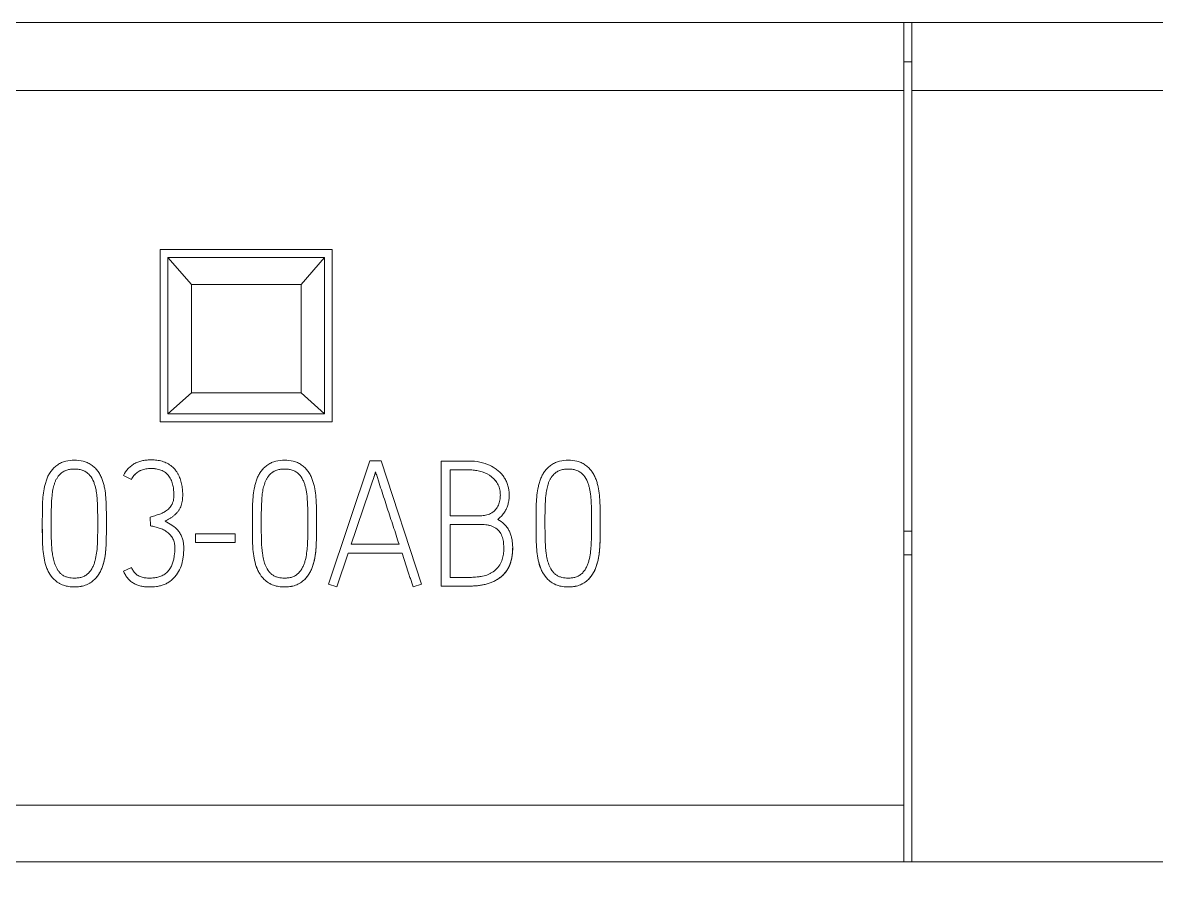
# Model space of a CAD drawing. Header units: millimetres. Extents: x 41350 to 54029, y 25852 to 34717.
# Drawn here: x 46897.94 to 46912.42, y 33557.15 to 33568.06 of the extents above; entities that cross this region are included whole.
import ezdxf

# ---------------------------------------------------------------- set-up
doc = ezdxf.new("R2010")
doc.units = ezdxf.units.MM
doc.set_wipeout_variables(frame=1)
doc.layers.add('! NO PLOT !', color=7, linetype='Continuous', true_color=0xff75dd, plot=False)
doc.layers.add('004-PI-DIN Šina', color=3, linetype='Continuous')
doc.layers.add('SI-ORMAR-Oprema', color=30, linetype='Continuous', lineweight=5)

# ---------------------------------------------------------------- blocks, each defined once
blk = doc.blocks.new('*U554')
at = {"layer": '004-PI-DIN Šina'}
for p, q in [((45.323, 69.85), (-241.3, 69.85)), ((45.323, 69.35), (-241.3, 69.35))]:
    blk.add_line(p, q, dxfattribs=at)
blk = doc.blocks.new('6ES7513-1AM03-0AB0')
blk.add_wipeout([(-17.4, 66.85), (17.4, 66.85), (17.4, -80.15), (-17.4, -80.15)]).dxf.layer = 'SI-ORMAR-Oprema'
at = {"layer": 'SI-ORMAR-Oprema', "linetype": 'Continuous'}
for p, q in [((12.4, 66.85), (-12.4, 66.85)), ((12.4, 66.85), (12.4, 65.981)), ((12.5, 66.85), (12.4, 66.85)), ((12.5, 66.85), (12.5, 65.981)), ((17.4, 66.85), (12.5, 66.85)), ((12.5, 66.35), (12.4, 66.35)), ((12.4, 65.981), (-12.4, 65.981)), ((12.4, 65.981), (12.4, 56.85)), ((12.5, 65.981), (12.5, 56.125)), ((17.4, 65.981), (12.5, 65.981)), ((2.9, 63.95), (2.9, 61.75)), ((5.1, 63.95), (2.9, 63.95)), ((5.1, 61.75), (5.1, 63.95)), ((5, 63.85), (3, 63.85)), ((3, 63.85), (3.3, 63.503)), ((3, 61.85), (3, 63.85)), ((4.7, 63.503), (5, 63.85)), ((5, 63.85), (5, 61.85)), ((3.3, 63.503), (4.7, 63.503)), ((3.3, 63.503), (3.3, 62.118)), ((4.7, 62.118), (4.7, 63.503)), ((3.3, 62.118), (3, 61.85)), ((3.3, 62.118), (4.7, 62.118)), ((5, 61.85), (4.7, 62.118)), ((5, 61.85), (3, 61.85)), ((2.9, 61.75), (5.1, 61.75)), ((5.051, 59.674), (5.581, 61.252)), ((5.581, 61.252), (5.724, 61.252)), ((5.724, 61.252), (6.241, 59.674)), ((2.718, 61.147), (2.718, 61.147)), ((5.653, 61.11), (5.653, 61.11)), ((6.491, 59.65), (6.491, 61.248)), ((6.604, 61.134), (6.604, 60.549)), ((1.624, 61.081), (1.624, 61.081)), ((1.988, 61.081), (1.988, 61.081)), ((2.432, 61.064), (2.534, 61.013)), ((2.534, 61.013), (2.432, 61.064)), ((2.432, 61.064), (2.432, 61.064)), ((2.534, 61.013), (2.534, 61.013)), ((4.307, 61.081), (4.307, 61.081)), ((4.672, 61.081), (4.672, 61.081)), ((5.613, 60.989), (5.613, 60.989)), ((7.931, 61.081), (7.931, 61.081)), ((8.295, 61.081), (8.295, 61.081)), ((3.189, 60.809), (3.189, 60.809)), ((7.359, 60.815), (7.359, 60.815)), ((2.778, 60.42), (2.772, 60.531)), ((1.396, 60.458), (1.396, 60.458)), ((2.214, 60.436), (2.214, 60.436)), ((4.079, 60.458), (4.079, 60.458)), ((4.898, 60.436), (4.898, 60.436)), ((6.604, 60.438), (6.604, 59.761)), ((7.703, 60.458), (7.703, 60.458)), ((8.522, 60.436), (8.522, 60.436)), ((3.351, 60.205), (3.351, 60.318)), ((3.351, 60.318), (3.857, 60.318)), ((3.857, 60.318), (3.857, 60.205)), ((12.4, 60.35), (12.5, 60.35)), ((3.202, 60.138), (3.202, 60.138)), ((3.857, 60.205), (3.351, 60.205)), ((3.351, 60.205), (3.857, 60.205)), ((5.342, 60.185), (5.952, 60.185)), ((7.403, 60.134), (7.403, 60.134)), ((5.304, 60.072), (5.158, 59.639)), ((5.158, 59.639), (5.304, 60.072)), ((5.304, 60.072), (5.99, 60.072)), ((5.99, 60.072), (5.304, 60.072)), ((5.304, 60.072), (5.304, 60.072)), ((5.99, 60.072), (5.99, 60.072)), ((12.5, 60.05), (12.4, 60.05)), ((2.432, 59.841), (2.534, 59.887)), ((2.432, 59.841), (2.432, 59.841)), ((1.546, 59.736), (1.546, 59.736)), ((2.064, 59.736), (2.064, 59.736)), ((4.23, 59.736), (4.23, 59.736)), ((4.747, 59.736), (4.747, 59.736)), ((5.158, 59.639), (5.051, 59.674)), ((5.051, 59.674), (5.158, 59.639)), ((5.051, 59.674), (5.051, 59.674)), ((6.132, 59.639), (6.241, 59.674)), ((6.241, 59.674), (6.132, 59.639)), ((6.241, 59.674), (6.241, 59.674)), ((7.854, 59.736), (7.854, 59.736)), ((8.371, 59.736), (8.371, 59.736)), ((5.158, 59.639), (5.158, 59.639)), ((6.132, 59.639), (6.132, 59.639)), ((12.4, 56.85), (-12.4, 56.85)), ((12.4, 56.85), (12.4, 56.125)), ((12.5, 56.125), (-12.5, 56.125)), ((17.4, 56.125), (12.5, 56.125))]:
    blk.add_line(p, q, dxfattribs=at)
for points, knots in [([(1.546, 59.736), (1.519, 59.763), (1.497, 59.792), (1.474, 59.833), (1.47, 59.841), (1.462, 59.858), (1.458, 59.867), (1.448, 59.893), (1.442, 59.91), (1.426, 59.963), (1.419, 60), (1.407, 60.073), (1.403, 60.11), (1.4, 60.166), (1.399, 60.184), (1.398, 60.221), (1.397, 60.24), (1.396, 60.295), (1.396, 60.332), (1.395, 60.406), (1.395, 60.443), (1.396, 60.517), (1.396, 60.554), (1.397, 60.609), (1.397, 60.627), (1.398, 60.664), (1.398, 60.683), (1.4, 60.738), (1.402, 60.775), (1.41, 60.849), (1.416, 60.886), (1.429, 60.94), (1.433, 60.958), (1.444, 60.993), (1.45, 61.011), (1.46, 61.036), (1.464, 61.045), (1.472, 61.061), (1.476, 61.07), (1.49, 61.094), (1.5, 61.11), (1.523, 61.139), (1.535, 61.153), (1.556, 61.172), (1.563, 61.178), (1.577, 61.19), (1.585, 61.196), (1.608, 61.211), (1.633, 61.225), (1.659, 61.235), (1.677, 61.241), (1.686, 61.243), (1.731, 61.255), (1.768, 61.259), (1.806, 61.259)], [0, 0, 0, 0, 0.0625, 0.0625, 0.078125, 0.078125, 0.09375, 0.09375, 0.125, 0.125, 0.1875, 0.1875, 0.25, 0.25, 0.28125, 0.28125, 0.3125, 0.3125, 0.375, 0.375, 0.4375, 0.4375, 0.5, 0.5, 0.53125, 0.53125, 0.5625, 0.5625, 0.625, 0.625, 0.6875, 0.6875, 0.71875, 0.71875, 0.75, 0.75, 0.765625, 0.765625, 0.78125, 0.78125, 0.8125, 0.8125, 0.84375, 0.84375, 0.859375, 0.859375, 0.875, 0.875, 0.90625, 0.921875, 0.921875, 0.9375, 0.9375, 1, 1, 1, 1]), ([(1.806, 61.259), (1.844, 61.259), (1.881, 61.255), (1.935, 61.241), (1.953, 61.235), (1.988, 61.22), (2.004, 61.211), (2.027, 61.196), (2.035, 61.19), (2.05, 61.178), (2.057, 61.172), (2.077, 61.153), (2.089, 61.139), (2.106, 61.116), (2.112, 61.109), (2.122, 61.093), (2.127, 61.085), (2.141, 61.061), (2.149, 61.044), (2.162, 61.01), (2.169, 60.992), (2.179, 60.956), (2.183, 60.938), (2.195, 60.884), (2.2, 60.848), (2.208, 60.775), (2.21, 60.738), (2.212, 60.682), (2.212, 60.664), (2.213, 60.627), (2.214, 60.571), (2.214, 60.516), (2.214, 60.442), (2.214, 60.405), (2.214, 60.331), (2.213, 60.294), (2.213, 60.247), (2.212, 60.238), (2.212, 60.22), (2.212, 60.21), (2.211, 60.183), (2.21, 60.164), (2.207, 60.109), (2.203, 60.072), (2.194, 60.017), (2.191, 59.999), (2.183, 59.963), (2.173, 59.927), (2.161, 59.893), (2.147, 59.858), (2.14, 59.842), (2.121, 59.809), (2.111, 59.793), (2.089, 59.764), (2.077, 59.75), (2.064, 59.736)], [0, 0, 0, 0, 0.0625, 0.0625, 0.09375, 0.09375, 0.125, 0.125, 0.140625, 0.140625, 0.15625, 0.15625, 0.1875, 0.1875, 0.203125, 0.203125, 0.21875, 0.21875, 0.25, 0.25, 0.28125, 0.28125, 0.3125, 0.3125, 0.375, 0.375, 0.4375, 0.4375, 0.46875, 0.46875, 0.5, 0.5625, 0.5625, 0.625, 0.625, 0.6875, 0.6875, 0.703125, 0.703125, 0.71875, 0.71875, 0.75, 0.75, 0.8125, 0.8125, 0.84375, 0.84375, 0.875, 0.90625, 0.90625, 0.9375, 0.9375, 0.96875, 0.96875, 1, 1, 1, 1]), ([(2.432, 61.064), (2.448, 61.096), (2.468, 61.126), (2.499, 61.159), (2.505, 61.165), (2.519, 61.177), (2.539, 61.194), (2.562, 61.209), (2.594, 61.226), (2.611, 61.233), (2.645, 61.245), (2.662, 61.249), (2.697, 61.257), (2.715, 61.259), (2.751, 61.263), (2.769, 61.263), (2.787, 61.263)], [0, 0, 0, 0, 0.25, 0.25, 0.3125, 0.3125, 0.375, 0.5, 0.5, 0.625, 0.625, 0.75, 0.75, 0.875, 0.875, 1, 1, 1, 1]), ([(2.787, 61.263), (2.811, 61.263), (2.834, 61.262), (2.88, 61.256), (2.903, 61.252), (2.937, 61.242), (2.948, 61.238), (2.97, 61.229), (2.991, 61.219), (3.011, 61.208), (3.031, 61.195), (3.04, 61.187), (3.067, 61.165), (3.083, 61.148), (3.105, 61.121), (3.112, 61.111), (3.124, 61.091), (3.13, 61.081), (3.146, 61.05), (3.154, 61.029), (3.169, 60.984), (3.174, 60.962), (3.182, 60.916), (3.185, 60.893), (3.187, 60.859), (3.188, 60.847), (3.189, 60.824), (3.189, 60.812), (3.188, 60.778), (3.187, 60.754), (3.181, 60.72), (3.179, 60.709), (3.172, 60.686), (3.168, 60.675), (3.159, 60.654), (3.154, 60.644), (3.142, 60.624), (3.136, 60.614), (3.122, 60.595), (3.114, 60.587), (3.098, 60.57), (3.09, 60.562), (3.072, 60.547), (3.063, 60.539), (3.048, 60.529), (3.043, 60.526), (3.034, 60.52), (3.009, 60.505), (2.983, 60.49), (2.963, 60.48)], [0, 0, 0, 0, 0.0625, 0.0625, 0.125, 0.125, 0.15625, 0.15625, 0.1875, 0.21875, 0.21875, 0.25, 0.25, 0.3125, 0.3125, 0.34375, 0.34375, 0.375, 0.375, 0.4375, 0.4375, 0.5, 0.5, 0.5625, 0.5625, 0.59375, 0.59375, 0.625, 0.625, 0.6875, 0.6875, 0.71875, 0.71875, 0.75, 0.75, 0.78125, 0.78125, 0.8125, 0.8125, 0.84375, 0.84375, 0.875, 0.875, 0.90625, 0.90625, 0.921875, 0.921875, 0.9375, 1, 1, 1, 1]), ([(4.23, 59.736), (4.203, 59.763), (4.18, 59.792), (4.157, 59.833), (4.153, 59.841), (4.145, 59.858), (4.142, 59.867), (4.131, 59.893), (4.126, 59.91), (4.11, 59.963), (4.102, 60), (4.091, 60.073), (4.087, 60.11), (4.083, 60.166), (4.082, 60.184), (4.081, 60.221), (4.081, 60.24), (4.08, 60.295), (4.079, 60.332), (4.079, 60.406), (4.079, 60.443), (4.079, 60.517), (4.079, 60.554), (4.08, 60.609), (4.08, 60.627), (4.081, 60.664), (4.081, 60.683), (4.083, 60.738), (4.086, 60.775), (4.094, 60.849), (4.1, 60.886), (4.112, 60.94), (4.117, 60.958), (4.128, 60.993), (4.134, 61.011), (4.144, 61.036), (4.147, 61.045), (4.155, 61.061), (4.16, 61.07), (4.173, 61.094), (4.184, 61.11), (4.206, 61.139), (4.219, 61.153), (4.239, 61.172), (4.246, 61.178), (4.261, 61.19), (4.268, 61.196), (4.292, 61.211), (4.316, 61.225), (4.342, 61.235), (4.36, 61.241), (4.369, 61.243), (4.415, 61.255), (4.452, 61.259), (4.49, 61.259)], [0, 0, 0, 0, 0.0625, 0.0625, 0.078125, 0.078125, 0.09375, 0.09375, 0.125, 0.125, 0.1875, 0.1875, 0.25, 0.25, 0.28125, 0.28125, 0.3125, 0.3125, 0.375, 0.375, 0.4375, 0.4375, 0.5, 0.5, 0.53125, 0.53125, 0.5625, 0.5625, 0.625, 0.625, 0.6875, 0.6875, 0.71875, 0.71875, 0.75, 0.75, 0.765625, 0.765625, 0.78125, 0.78125, 0.8125, 0.8125, 0.84375, 0.84375, 0.859375, 0.859375, 0.875, 0.875, 0.90625, 0.921875, 0.921875, 0.9375, 0.9375, 1, 1, 1, 1]), ([(4.49, 61.259), (4.527, 61.259), (4.564, 61.255), (4.619, 61.241), (4.637, 61.235), (4.671, 61.22), (4.688, 61.211), (4.711, 61.196), (4.719, 61.19), (4.733, 61.178), (4.74, 61.172), (4.76, 61.153), (4.773, 61.139), (4.79, 61.116), (4.795, 61.109), (4.806, 61.093), (4.811, 61.085), (4.824, 61.061), (4.832, 61.044), (4.846, 61.01), (4.852, 60.992), (4.862, 60.956), (4.867, 60.938), (4.879, 60.884), (4.884, 60.848), (4.891, 60.775), (4.894, 60.738), (4.896, 60.682), (4.896, 60.664), (4.897, 60.627), (4.897, 60.571), (4.898, 60.516), (4.898, 60.442), (4.898, 60.405), (4.897, 60.331), (4.897, 60.294), (4.896, 60.247), (4.896, 60.238), (4.896, 60.22), (4.895, 60.21), (4.895, 60.183), (4.894, 60.164), (4.89, 60.109), (4.886, 60.072), (4.878, 60.017), (4.874, 59.999), (4.866, 59.963), (4.857, 59.927), (4.845, 59.893), (4.831, 59.858), (4.823, 59.842), (4.805, 59.809), (4.795, 59.793), (4.772, 59.764), (4.76, 59.75), (4.747, 59.736)], [0, 0, 0, 0, 0.0625, 0.0625, 0.09375, 0.09375, 0.125, 0.125, 0.140625, 0.140625, 0.15625, 0.15625, 0.1875, 0.1875, 0.203125, 0.203125, 0.21875, 0.21875, 0.25, 0.25, 0.28125, 0.28125, 0.3125, 0.3125, 0.375, 0.375, 0.4375, 0.4375, 0.46875, 0.46875, 0.5, 0.5625, 0.5625, 0.625, 0.625, 0.6875, 0.6875, 0.703125, 0.703125, 0.71875, 0.71875, 0.75, 0.75, 0.8125, 0.8125, 0.84375, 0.84375, 0.875, 0.90625, 0.90625, 0.9375, 0.9375, 0.96875, 0.96875, 1, 1, 1, 1]), ([(7.854, 59.736), (7.827, 59.763), (7.804, 59.792), (7.781, 59.833), (7.777, 59.841), (7.769, 59.858), (7.766, 59.867), (7.755, 59.893), (7.749, 59.91), (7.734, 59.963), (7.726, 60), (7.714, 60.073), (7.711, 60.11), (7.707, 60.166), (7.706, 60.184), (7.705, 60.221), (7.705, 60.24), (7.704, 60.295), (7.703, 60.332), (7.703, 60.406), (7.703, 60.443), (7.703, 60.517), (7.703, 60.554), (7.704, 60.609), (7.704, 60.627), (7.705, 60.664), (7.705, 60.683), (7.707, 60.738), (7.709, 60.775), (7.718, 60.849), (7.724, 60.886), (7.736, 60.94), (7.741, 60.958), (7.751, 60.993), (7.758, 61.011), (7.768, 61.036), (7.771, 61.045), (7.779, 61.061), (7.783, 61.07), (7.797, 61.094), (7.807, 61.11), (7.83, 61.139), (7.843, 61.153), (7.863, 61.172), (7.87, 61.178), (7.885, 61.19), (7.892, 61.196), (7.916, 61.211), (7.94, 61.225), (7.966, 61.235), (7.984, 61.241), (7.993, 61.243), (8.039, 61.255), (8.076, 61.259), (8.113, 61.259)], [0, 0, 0, 0, 0.0625, 0.0625, 0.078125, 0.078125, 0.09375, 0.09375, 0.125, 0.125, 0.1875, 0.1875, 0.25, 0.25, 0.28125, 0.28125, 0.3125, 0.3125, 0.375, 0.375, 0.4375, 0.4375, 0.5, 0.5, 0.53125, 0.53125, 0.5625, 0.5625, 0.625, 0.625, 0.6875, 0.6875, 0.71875, 0.71875, 0.75, 0.75, 0.765625, 0.765625, 0.78125, 0.78125, 0.8125, 0.8125, 0.84375, 0.84375, 0.859375, 0.859375, 0.875, 0.875, 0.90625, 0.921875, 0.921875, 0.9375, 0.9375, 1, 1, 1, 1]), ([(8.113, 61.259), (8.151, 61.259), (8.188, 61.255), (8.243, 61.241), (8.261, 61.235), (8.295, 61.22), (8.311, 61.211), (8.335, 61.196), (8.342, 61.19), (8.357, 61.178), (8.364, 61.172), (8.384, 61.153), (8.397, 61.139), (8.414, 61.116), (8.419, 61.109), (8.43, 61.093), (8.434, 61.085), (8.448, 61.061), (8.456, 61.044), (8.47, 61.01), (8.476, 60.992), (8.486, 60.956), (8.491, 60.938), (8.502, 60.884), (8.508, 60.848), (8.515, 60.775), (8.518, 60.738), (8.519, 60.682), (8.52, 60.664), (8.52, 60.627), (8.521, 60.571), (8.522, 60.516), (8.522, 60.442), (8.522, 60.405), (8.521, 60.331), (8.521, 60.294), (8.52, 60.247), (8.52, 60.238), (8.519, 60.22), (8.519, 60.21), (8.518, 60.183), (8.518, 60.164), (8.514, 60.109), (8.51, 60.072), (8.501, 60.017), (8.498, 59.999), (8.49, 59.963), (8.481, 59.927), (8.469, 59.893), (8.455, 59.858), (8.447, 59.842), (8.429, 59.809), (8.419, 59.793), (8.396, 59.764), (8.384, 59.75), (8.371, 59.736)], [0, 0, 0, 0, 0.0625, 0.0625, 0.09375, 0.09375, 0.125, 0.125, 0.140625, 0.140625, 0.15625, 0.15625, 0.1875, 0.1875, 0.203125, 0.203125, 0.21875, 0.21875, 0.25, 0.25, 0.28125, 0.28125, 0.3125, 0.3125, 0.375, 0.375, 0.4375, 0.4375, 0.46875, 0.46875, 0.5, 0.5625, 0.5625, 0.625, 0.625, 0.6875, 0.6875, 0.703125, 0.703125, 0.71875, 0.71875, 0.75, 0.75, 0.8125, 0.8125, 0.84375, 0.84375, 0.875, 0.90625, 0.90625, 0.9375, 0.9375, 0.96875, 0.96875, 1, 1, 1, 1]), ([(1.988, 61.081), (1.976, 61.093), (1.963, 61.103), (1.942, 61.116), (1.935, 61.12), (1.92, 61.126), (1.912, 61.129), (1.888, 61.137), (1.872, 61.14), (1.839, 61.145), (1.823, 61.146), (1.79, 61.146), (1.773, 61.145), (1.741, 61.141), (1.724, 61.137), (1.7, 61.13), (1.693, 61.127), (1.678, 61.12), (1.67, 61.116), (1.649, 61.103), (1.636, 61.093), (1.624, 61.081)], [0, 0, 0, 0, 0.125, 0.125, 0.1875, 0.1875, 0.25, 0.25, 0.375, 0.375, 0.5, 0.5, 0.625, 0.625, 0.75, 0.75, 0.8125, 0.8125, 0.875, 0.875, 1, 1, 1, 1]), ([(1.624, 61.081), (1.636, 61.093), (1.649, 61.103), (1.67, 61.116), (1.677, 61.12), (1.692, 61.127), (1.708, 61.132), (1.724, 61.137), (1.74, 61.14), (1.748, 61.142), (1.773, 61.145), (1.789, 61.146), (1.822, 61.146), (1.839, 61.145), (1.871, 61.14), (1.888, 61.137), (1.911, 61.129), (1.919, 61.126), (1.934, 61.12), (1.942, 61.116), (1.963, 61.103), (1.976, 61.093), (1.988, 61.081)], [0, 0, 0, 0, 0.125, 0.125, 0.1875, 0.1875, 0.25, 0.3125, 0.3125, 0.375, 0.375, 0.5, 0.5, 0.625, 0.625, 0.75, 0.75, 0.8125, 0.8125, 0.875, 0.875, 1, 1, 1, 1]), ([(2.718, 61.147), (2.709, 61.145), (2.699, 61.143), (2.68, 61.138), (2.67, 61.135), (2.652, 61.128), (2.642, 61.124), (2.625, 61.115), (2.617, 61.109), (2.601, 61.097), (2.593, 61.091), (2.579, 61.078), (2.572, 61.07), (2.554, 61.047), (2.543, 61.03), (2.534, 61.013)], [0, 0, 0, 0, 0.125, 0.125, 0.25, 0.25, 0.375, 0.375, 0.5, 0.5, 0.625, 0.625, 0.75, 0.75, 1, 1, 1, 1]), ([(2.534, 61.013), (2.543, 61.03), (2.553, 61.047), (2.572, 61.07), (2.578, 61.077), (2.593, 61.091), (2.601, 61.097), (2.616, 61.109), (2.625, 61.114), (2.638, 61.121), (2.642, 61.124), (2.651, 61.128), (2.656, 61.129), (2.679, 61.138), (2.699, 61.144), (2.718, 61.147)], [0, 0, 0, 0, 0.25, 0.25, 0.375, 0.375, 0.5, 0.5, 0.625, 0.625, 0.6875, 0.6875, 0.75, 0.75, 1, 1, 1, 1]), ([(2.772, 60.531), (2.792, 60.537), (2.823, 60.546), (2.854, 60.556), (2.874, 60.563), (2.885, 60.566), (2.905, 60.573), (2.915, 60.577), (2.934, 60.587), (2.944, 60.591), (2.972, 60.608), (2.99, 60.62), (3.013, 60.642), (3.021, 60.65), (3.034, 60.667), (3.04, 60.676), (3.049, 60.69), (3.051, 60.694), (3.056, 60.704), (3.058, 60.709), (3.064, 60.724), (3.067, 60.734), (3.074, 60.766), (3.076, 60.788), (3.076, 60.83), (3.075, 60.852), (3.071, 60.895), (3.068, 60.916), (3.059, 60.958), (3.052, 60.979), (3.04, 61.008), (3.035, 61.018), (3.025, 61.037), (3.013, 61.055), (2.999, 61.072), (2.988, 61.083), (2.984, 61.087), (2.976, 61.094), (2.963, 61.104), (2.95, 61.113), (2.931, 61.124), (2.921, 61.128), (2.89, 61.14), (2.869, 61.145), (2.837, 61.15), (2.827, 61.151), (2.805, 61.152), (2.794, 61.153), (2.762, 61.152), (2.74, 61.15), (2.718, 61.147)], [0, 0, 0, 0, 0.0625, 0.09375, 0.09375, 0.125, 0.125, 0.15625, 0.15625, 0.1875, 0.1875, 0.25, 0.25, 0.28125, 0.28125, 0.3125, 0.3125, 0.328125, 0.328125, 0.34375, 0.34375, 0.375, 0.375, 0.4375, 0.4375, 0.5, 0.5, 0.5625, 0.5625, 0.625, 0.625, 0.65625, 0.65625, 0.6875, 0.71875, 0.71875, 0.734375, 0.734375, 0.75, 0.78125, 0.78125, 0.8125, 0.8125, 0.875, 0.875, 0.90625, 0.90625, 0.9375, 0.9375, 1, 1, 1, 1]), ([(2.718, 61.147), (2.74, 61.15), (2.761, 61.152), (2.804, 61.153), (2.825, 61.152), (2.848, 61.148), (2.849, 61.148), (2.85, 61.148)], [0, 0, 0, 0, 0.486027, 0.486027, 0.972053, 0.972053, 1, 1, 1, 1]), ([(4.672, 61.081), (4.66, 61.093), (4.647, 61.103), (4.626, 61.116), (4.618, 61.12), (4.603, 61.126), (4.595, 61.129), (4.572, 61.137), (4.555, 61.14), (4.522, 61.145), (4.506, 61.146), (4.473, 61.146), (4.457, 61.145), (4.424, 61.141), (4.408, 61.137), (4.384, 61.13), (4.376, 61.127), (4.361, 61.12), (4.354, 61.116), (4.332, 61.103), (4.319, 61.093), (4.307, 61.081)], [0, 0, 0, 0, 0.125, 0.125, 0.1875, 0.1875, 0.25, 0.25, 0.375, 0.375, 0.5, 0.5, 0.625, 0.625, 0.75, 0.75, 0.8125, 0.8125, 0.875, 0.875, 1, 1, 1, 1]), ([(4.307, 61.081), (4.319, 61.093), (4.332, 61.103), (4.353, 61.116), (4.361, 61.12), (4.376, 61.127), (4.391, 61.132), (4.407, 61.137), (4.424, 61.14), (4.432, 61.142), (4.456, 61.145), (4.473, 61.146), (4.506, 61.146), (4.522, 61.145), (4.555, 61.14), (4.571, 61.137), (4.595, 61.129), (4.603, 61.126), (4.618, 61.12), (4.625, 61.116), (4.647, 61.103), (4.66, 61.093), (4.672, 61.081)], [0, 0, 0, 0, 0.125, 0.125, 0.1875, 0.1875, 0.25, 0.3125, 0.3125, 0.375, 0.375, 0.5, 0.5, 0.625, 0.625, 0.75, 0.75, 0.8125, 0.8125, 0.875, 0.875, 1, 1, 1, 1]), ([(5.613, 60.989), (5.618, 61.005), (5.623, 61.02), (5.632, 61.048), (5.636, 61.061), (5.645, 61.085), (5.649, 61.098), (5.653, 61.11)], [0, 0, 0, 0, 0.386416, 0.386416, 0.693208, 0.693208, 1, 1, 1, 1]), ([(5.653, 61.11), (5.65, 61.102), (5.648, 61.095), (5.64, 61.071), (5.634, 61.054), (5.623, 61.022), (5.618, 61.006), (5.613, 60.989)], [0, 0, 0, 0, 0.193208, 0.193208, 0.596604, 0.596604, 1, 1, 1, 1]), ([(5.952, 60.185), (5.928, 60.262), (5.903, 60.339), (5.865, 60.455), (5.852, 60.493), (5.827, 60.57), (5.814, 60.609), (5.777, 60.724), (5.752, 60.801), (5.714, 60.917), (5.702, 60.956), (5.684, 61.014), (5.677, 61.033), (5.665, 61.072), (5.659, 61.091), (5.653, 61.11)], [0, 0, 0, 0, 0.25, 0.25, 0.375, 0.375, 0.5, 0.5, 0.75, 0.75, 0.875, 0.875, 0.9375, 0.9375, 1, 1, 1, 1]), ([(6.491, 61.248), (6.586, 61.248), (6.704, 61.248), (6.822, 61.248), (6.869, 61.248), (6.893, 61.247), (6.963, 61.24), (7.009, 61.231), (7.054, 61.216)], [0, 0, 0, 0, 0.5, 0.625, 0.625, 0.75, 0.75, 1, 1, 1, 1]), ([(7.135, 61.046), (7.099, 61.074), (7.058, 61.095), (7.003, 61.113), (6.992, 61.116), (6.97, 61.122), (6.959, 61.124), (6.925, 61.13), (6.903, 61.133), (6.869, 61.134), (6.857, 61.135), (6.834, 61.135), (6.8, 61.135), (6.719, 61.135), (6.65, 61.135), (6.604, 61.135)], [0, 0, 0, 0, 0.25, 0.25, 0.3125, 0.3125, 0.375, 0.375, 0.5, 0.5, 0.5625, 0.5625, 0.625, 0.75, 1, 1, 1, 1]), ([(7.054, 61.216), (7.09, 61.203), (7.124, 61.188), (7.172, 61.159), (7.188, 61.149), (7.21, 61.132), (7.217, 61.126), (7.231, 61.113), (7.252, 61.094), (7.27, 61.073), (7.292, 61.043), (7.302, 61.027), (7.32, 60.994), (7.328, 60.977), (7.341, 60.942), (7.346, 60.924), (7.358, 60.868), (7.36, 60.831), (7.358, 60.775), (7.356, 60.756), (7.35, 60.719), (7.346, 60.701), (7.338, 60.674), (7.335, 60.666), (7.328, 60.648), (7.324, 60.639), (7.311, 60.614), (7.292, 60.582), (7.269, 60.553), (7.242, 60.526), (7.228, 60.514), (7.213, 60.502)], [0, 0, 0, 0, 0.125, 0.125, 0.1875, 0.1875, 0.21875, 0.21875, 0.25, 0.3125, 0.3125, 0.375, 0.375, 0.4375, 0.4375, 0.5, 0.5, 0.625, 0.625, 0.6875, 0.6875, 0.75, 0.75, 0.78125, 0.78125, 0.8125, 0.8125, 0.875, 0.9375, 0.9375, 1, 1, 1, 1]), ([(8.295, 61.081), (8.284, 61.093), (8.271, 61.103), (8.249, 61.116), (8.242, 61.12), (8.227, 61.126), (8.219, 61.129), (8.196, 61.137), (8.179, 61.14), (8.146, 61.145), (8.13, 61.146), (8.097, 61.146), (8.081, 61.145), (8.048, 61.141), (8.031, 61.137), (8.008, 61.13), (8, 61.127), (7.985, 61.12), (7.977, 61.116), (7.956, 61.103), (7.943, 61.093), (7.931, 61.081)], [0, 0, 0, 0, 0.125, 0.125, 0.1875, 0.1875, 0.25, 0.25, 0.375, 0.375, 0.5, 0.5, 0.625, 0.625, 0.75, 0.75, 0.8125, 0.8125, 0.875, 0.875, 1, 1, 1, 1]), ([(7.931, 61.081), (7.943, 61.093), (7.956, 61.103), (7.977, 61.116), (7.984, 61.12), (8, 61.127), (8.015, 61.132), (8.031, 61.137), (8.047, 61.14), (8.056, 61.142), (8.08, 61.145), (8.097, 61.146), (8.13, 61.146), (8.146, 61.145), (8.179, 61.14), (8.195, 61.137), (8.219, 61.129), (8.227, 61.126), (8.242, 61.12), (8.249, 61.116), (8.271, 61.103), (8.284, 61.093), (8.295, 61.081)], [0, 0, 0, 0, 0.125, 0.125, 0.1875, 0.1875, 0.25, 0.3125, 0.3125, 0.375, 0.375, 0.5, 0.5, 0.625, 0.625, 0.75, 0.75, 0.8125, 0.8125, 0.875, 0.875, 1, 1, 1, 1]), ([(1.624, 61.081), (1.606, 61.064), (1.591, 61.044), (1.573, 61.012), (1.567, 61.001), (1.557, 60.978), (1.553, 60.966), (1.542, 60.931), (1.536, 60.907), (1.528, 60.871), (1.526, 60.858), (1.523, 60.834), (1.522, 60.822), (1.515, 60.76), (1.512, 60.711), (1.51, 60.612), (1.509, 60.562), (1.509, 60.488), (1.509, 60.463), (1.509, 60.414), (1.509, 60.389), (1.509, 60.339), (1.51, 60.302), (1.51, 60.265), (1.511, 60.24), (1.511, 60.228), (1.513, 60.166), (1.517, 60.117), (1.527, 60.044), (1.532, 60.02), (1.543, 59.971), (1.55, 59.947), (1.559, 59.923)], [0, 0, 0, 0, 0.0625, 0.0625, 0.09375, 0.09375, 0.125, 0.125, 0.1875, 0.1875, 0.21875, 0.21875, 0.25, 0.25, 0.375, 0.375, 0.5, 0.5, 0.5625, 0.5625, 0.625, 0.625, 0.6875, 0.71875, 0.71875, 0.75, 0.75, 0.875, 0.875, 0.9375, 0.9375, 1, 1, 1, 1]), ([(1.806, 59.752), (1.822, 59.752), (1.838, 59.753), (1.869, 59.757), (1.885, 59.76), (1.908, 59.767), (1.916, 59.77), (1.93, 59.777), (1.937, 59.78), (1.958, 59.792), (1.971, 59.802), (1.994, 59.824), (2.004, 59.836), (2.023, 59.862), (2.031, 59.876), (2.045, 59.904), (2.051, 59.918), (2.062, 59.948), (2.066, 59.963), (2.078, 60.009), (2.084, 60.04), (2.093, 60.102), (2.096, 60.133), (2.099, 60.18), (2.1, 60.195), (2.101, 60.227), (2.101, 60.242), (2.102, 60.29), (2.103, 60.321), (2.103, 60.384), (2.104, 60.415), (2.104, 60.478), (2.103, 60.509), (2.103, 60.572), (2.102, 60.604), (2.101, 60.651), (2.101, 60.666), (2.1, 60.698), (2.099, 60.714), (2.097, 60.761), (2.094, 60.792), (2.089, 60.838), (2.086, 60.854), (2.081, 60.885), (2.078, 60.9), (2.07, 60.931), (2.065, 60.946), (2.055, 60.975), (2.049, 60.99), (2.028, 61.032), (2.01, 61.058), (1.988, 61.081)], [0, 0, 0, 0, 0.03125, 0.03125, 0.0625, 0.0625, 0.078125, 0.078125, 0.09375, 0.09375, 0.125, 0.125, 0.15625, 0.15625, 0.1875, 0.1875, 0.21875, 0.21875, 0.25, 0.25, 0.3125, 0.3125, 0.375, 0.375, 0.40625, 0.40625, 0.4375, 0.4375, 0.5, 0.5, 0.5625, 0.5625, 0.625, 0.625, 0.6875, 0.6875, 0.71875, 0.71875, 0.75, 0.75, 0.8125, 0.8125, 0.84375, 0.84375, 0.875, 0.875, 0.90625, 0.90625, 0.9375, 0.9375, 1, 1, 1, 1]), ([(1.988, 61.081), (2.01, 61.058), (2.028, 61.032), (2.044, 61), (2.046, 60.995), (2.048, 60.991)], [0, 0, 0, 0, 0.864491, 0.864491, 1, 1, 1, 1]), ([(4.307, 61.081), (4.29, 61.064), (4.275, 61.044), (4.256, 61.012), (4.251, 61.001), (4.241, 60.978), (4.237, 60.966), (4.225, 60.931), (4.219, 60.907), (4.212, 60.871), (4.21, 60.858), (4.206, 60.834), (4.205, 60.822), (4.199, 60.76), (4.196, 60.711), (4.193, 60.612), (4.192, 60.562), (4.192, 60.488), (4.192, 60.463), (4.192, 60.414), (4.192, 60.389), (4.193, 60.339), (4.193, 60.302), (4.194, 60.265), (4.194, 60.24), (4.195, 60.228), (4.197, 60.166), (4.201, 60.117), (4.211, 60.044), (4.215, 60.02), (4.226, 59.971), (4.233, 59.947), (4.242, 59.923)], [0, 0, 0, 0, 0.0625, 0.0625, 0.09375, 0.09375, 0.125, 0.125, 0.1875, 0.1875, 0.21875, 0.21875, 0.25, 0.25, 0.375, 0.375, 0.5, 0.5, 0.5625, 0.5625, 0.625, 0.625, 0.6875, 0.71875, 0.71875, 0.75, 0.75, 0.875, 0.875, 0.9375, 0.9375, 1, 1, 1, 1]), ([(4.49, 59.752), (4.506, 59.752), (4.521, 59.753), (4.553, 59.757), (4.569, 59.76), (4.592, 59.767), (4.599, 59.77), (4.614, 59.777), (4.621, 59.78), (4.641, 59.792), (4.654, 59.802), (4.677, 59.824), (4.687, 59.836), (4.706, 59.862), (4.714, 59.876), (4.728, 59.904), (4.734, 59.918), (4.745, 59.948), (4.75, 59.963), (4.762, 60.009), (4.768, 60.04), (4.776, 60.102), (4.779, 60.133), (4.782, 60.18), (4.783, 60.195), (4.784, 60.227), (4.785, 60.242), (4.786, 60.29), (4.786, 60.321), (4.787, 60.384), (4.787, 60.415), (4.787, 60.478), (4.787, 60.509), (4.786, 60.572), (4.786, 60.604), (4.785, 60.651), (4.785, 60.666), (4.784, 60.698), (4.783, 60.714), (4.78, 60.761), (4.778, 60.792), (4.772, 60.838), (4.77, 60.854), (4.764, 60.885), (4.761, 60.9), (4.753, 60.931), (4.749, 60.946), (4.738, 60.975), (4.732, 60.99), (4.711, 61.032), (4.693, 61.058), (4.672, 61.081)], [0, 0, 0, 0, 0.03125, 0.03125, 0.0625, 0.0625, 0.078125, 0.078125, 0.09375, 0.09375, 0.125, 0.125, 0.15625, 0.15625, 0.1875, 0.1875, 0.21875, 0.21875, 0.25, 0.25, 0.3125, 0.3125, 0.375, 0.375, 0.40625, 0.40625, 0.4375, 0.4375, 0.5, 0.5, 0.5625, 0.5625, 0.625, 0.625, 0.6875, 0.6875, 0.71875, 0.71875, 0.75, 0.75, 0.8125, 0.8125, 0.84375, 0.84375, 0.875, 0.875, 0.90625, 0.90625, 0.9375, 0.9375, 1, 1, 1, 1]), ([(4.672, 61.081), (4.693, 61.058), (4.711, 61.032), (4.727, 61), (4.73, 60.995), (4.732, 60.991)], [0, 0, 0, 0, 0.864491, 0.864491, 1, 1, 1, 1]), ([(5.613, 60.989), (5.59, 60.922), (5.568, 60.855), (5.522, 60.721), (5.499, 60.654), (5.454, 60.52), (5.432, 60.453), (5.387, 60.319), (5.364, 60.252), (5.342, 60.185)], [0, 0, 0, 0, 0.25, 0.25, 0.5, 0.5, 0.75, 0.75, 1, 1, 1, 1]), ([(6.604, 60.549), (6.694, 60.549), (6.807, 60.549), (6.93, 60.549), (6.964, 60.549), (6.986, 60.549), (6.997, 60.549), (7.031, 60.55), (7.053, 60.553), (7.086, 60.562), (7.096, 60.566), (7.117, 60.574), (7.131, 60.582), (7.145, 60.591), (7.154, 60.598), (7.159, 60.601), (7.171, 60.612), (7.179, 60.62), (7.193, 60.637), (7.2, 60.646), (7.212, 60.665), (7.222, 60.685), (7.23, 60.705), (7.236, 60.727), (7.238, 60.738), (7.244, 60.77), (7.246, 60.792), (7.246, 60.825), (7.245, 60.836), (7.243, 60.859), (7.24, 60.88), (7.234, 60.902), (7.227, 60.923), (7.223, 60.933), (7.208, 60.963), (7.196, 60.982), (7.176, 61.007), (7.168, 61.016), (7.152, 61.031), (7.144, 61.039), (7.135, 61.046)], [0, 0, 0, 0, 0.25, 0.3125, 0.34375, 0.34375, 0.375, 0.375, 0.4375, 0.4375, 0.46875, 0.46875, 0.5, 0.515625, 0.515625, 0.53125, 0.53125, 0.5625, 0.5625, 0.59375, 0.59375, 0.625, 0.65625, 0.65625, 0.6875, 0.6875, 0.75, 0.75, 0.78125, 0.78125, 0.8125, 0.84375, 0.84375, 0.875, 0.875, 0.9375, 0.9375, 0.96875, 0.96875, 1, 1, 1, 1]), ([(7.135, 61.046), (7.152, 61.032), (7.17, 61.015), (7.184, 60.996), (7.186, 60.995)], [0, 0, 0, 0, 0.925926, 1, 1, 1, 1]), ([(7.931, 61.081), (7.914, 61.064), (7.899, 61.044), (7.88, 61.012), (7.875, 61.001), (7.865, 60.978), (7.86, 60.966), (7.849, 60.931), (7.843, 60.907), (7.836, 60.871), (7.834, 60.858), (7.83, 60.834), (7.829, 60.822), (7.822, 60.76), (7.82, 60.711), (7.817, 60.612), (7.816, 60.562), (7.816, 60.488), (7.816, 60.463), (7.816, 60.414), (7.816, 60.389), (7.817, 60.339), (7.817, 60.302), (7.818, 60.265), (7.818, 60.24), (7.819, 60.228), (7.821, 60.166), (7.825, 60.117), (7.835, 60.044), (7.839, 60.02), (7.85, 59.971), (7.857, 59.947), (7.866, 59.923)], [0, 0, 0, 0, 0.0625, 0.0625, 0.09375, 0.09375, 0.125, 0.125, 0.1875, 0.1875, 0.21875, 0.21875, 0.25, 0.25, 0.375, 0.375, 0.5, 0.5, 0.5625, 0.5625, 0.625, 0.625, 0.6875, 0.71875, 0.71875, 0.75, 0.75, 0.875, 0.875, 0.9375, 0.9375, 1, 1, 1, 1]), ([(8.113, 59.752), (8.129, 59.752), (8.145, 59.753), (8.177, 59.757), (8.192, 59.76), (8.215, 59.767), (8.223, 59.77), (8.238, 59.777), (8.245, 59.78), (8.265, 59.792), (8.278, 59.802), (8.301, 59.824), (8.311, 59.836), (8.33, 59.862), (8.338, 59.876), (8.352, 59.904), (8.358, 59.918), (8.369, 59.948), (8.374, 59.963), (8.386, 60.009), (8.392, 60.04), (8.4, 60.102), (8.403, 60.133), (8.406, 60.18), (8.407, 60.195), (8.408, 60.227), (8.409, 60.242), (8.41, 60.29), (8.41, 60.321), (8.411, 60.384), (8.411, 60.415), (8.411, 60.478), (8.411, 60.509), (8.41, 60.572), (8.41, 60.604), (8.409, 60.651), (8.409, 60.666), (8.408, 60.698), (8.407, 60.714), (8.404, 60.761), (8.402, 60.792), (8.396, 60.838), (8.394, 60.854), (8.388, 60.885), (8.385, 60.9), (8.377, 60.931), (8.373, 60.946), (8.362, 60.975), (8.356, 60.99), (8.335, 61.032), (8.317, 61.058), (8.295, 61.081)], [0, 0, 0, 0, 0.03125, 0.03125, 0.0625, 0.0625, 0.078125, 0.078125, 0.09375, 0.09375, 0.125, 0.125, 0.15625, 0.15625, 0.1875, 0.1875, 0.21875, 0.21875, 0.25, 0.25, 0.3125, 0.3125, 0.375, 0.375, 0.40625, 0.40625, 0.4375, 0.4375, 0.5, 0.5, 0.5625, 0.5625, 0.625, 0.625, 0.6875, 0.6875, 0.71875, 0.71875, 0.75, 0.75, 0.8125, 0.8125, 0.84375, 0.84375, 0.875, 0.875, 0.90625, 0.90625, 0.9375, 0.9375, 1, 1, 1, 1]), ([(8.295, 61.081), (8.317, 61.058), (8.335, 61.032), (8.351, 61), (8.353, 60.995), (8.355, 60.991)], [0, 0, 0, 0, 0.864491, 0.864491, 1, 1, 1, 1]), ([(1.395, 60.458), (1.395, 60.428), (1.396, 60.398), (1.396, 60.331), (1.396, 60.294), (1.397, 60.238), (1.398, 60.22), (1.399, 60.183), (1.4, 60.164), (1.403, 60.109), (1.407, 60.072), (1.419, 59.999), (1.426, 59.963), (1.442, 59.91), (1.448, 59.892), (1.458, 59.866), (1.462, 59.858), (1.47, 59.841), (1.474, 59.833), (1.497, 59.792), (1.519, 59.763), (1.546, 59.736)], [0, 0, 0, 0, 0.118328, 0.118328, 0.265273, 0.265273, 0.338746, 0.338746, 0.412219, 0.412219, 0.559164, 0.559164, 0.706109, 0.706109, 0.779582, 0.779582, 0.816318, 0.816318, 0.853055, 0.853055, 1, 1, 1, 1]), ([(2.064, 59.736), (2.09, 59.763), (2.112, 59.793), (2.135, 59.833), (2.139, 59.842), (2.147, 59.859), (2.151, 59.867), (2.161, 59.893), (2.167, 59.911), (2.184, 59.964), (2.191, 60), (2.2, 60.055), (2.202, 60.073), (2.206, 60.11), (2.209, 60.147), (2.211, 60.184), (2.212, 60.212), (2.212, 60.221), (2.212, 60.24), (2.213, 60.286), (2.214, 60.332), (2.214, 60.392), (2.214, 60.414), (2.214, 60.437)], [0, 0, 0, 0, 0.151349, 0.151349, 0.189186, 0.189186, 0.227023, 0.227023, 0.302698, 0.302698, 0.454047, 0.454047, 0.529721, 0.529721, 0.605396, 0.68107, 0.68107, 0.718907, 0.718907, 0.756744, 0.908093, 0.908093, 1, 1, 1, 1]), ([(2.963, 60.48), (2.993, 60.464), (3.022, 60.447), (3.057, 60.424), (3.064, 60.419), (3.078, 60.41), (3.085, 60.404), (3.104, 60.388), (3.116, 60.376), (3.138, 60.35), (3.148, 60.337), (3.165, 60.307), (3.173, 60.292), (3.185, 60.261), (3.19, 60.245), (3.197, 60.211), (3.199, 60.195), (3.201, 60.17), (3.202, 60.161), (3.202, 60.145), (3.202, 60.136), (3.202, 60.111), (3.201, 60.094), (3.199, 60.061), (3.198, 60.044), (3.193, 60.011), (3.191, 59.994), (3.181, 59.945), (3.172, 59.913), (3.146, 59.85), (3.13, 59.82), (3.1, 59.78), (3.089, 59.766), (3.066, 59.742), (3.041, 59.72), (3.013, 59.701), (2.991, 59.688), (2.983, 59.684), (2.968, 59.677), (2.945, 59.667), (2.92, 59.659), (2.888, 59.651), (2.871, 59.647), (2.821, 59.64), (2.787, 59.638), (2.736, 59.639), (2.72, 59.64), (2.694, 59.643), (2.686, 59.644), (2.669, 59.647), (2.661, 59.649), (2.644, 59.653), (2.636, 59.655), (2.62, 59.66), (2.612, 59.663), (2.589, 59.673), (2.573, 59.68), (2.544, 59.697), (2.531, 59.707), (2.512, 59.723), (2.505, 59.729), (2.494, 59.741), (2.488, 59.747), (2.48, 59.757), (2.478, 59.761), (2.473, 59.768), (2.47, 59.771), (2.464, 59.782), (2.459, 59.789), (2.447, 59.81), (2.439, 59.825), (2.432, 59.841)], [0, 0, 0, 0, 0.0625, 0.0625, 0.078125, 0.078125, 0.09375, 0.09375, 0.125, 0.125, 0.15625, 0.15625, 0.1875, 0.1875, 0.21875, 0.21875, 0.25, 0.25, 0.265625, 0.265625, 0.28125, 0.28125, 0.3125, 0.3125, 0.34375, 0.34375, 0.375, 0.375, 0.4375, 0.4375, 0.5, 0.5, 0.53125, 0.53125, 0.5625, 0.59375, 0.59375, 0.609375, 0.609375, 0.625, 0.65625, 0.65625, 0.6875, 0.6875, 0.75, 0.75, 0.78125, 0.78125, 0.796875, 0.796875, 0.8125, 0.8125, 0.828125, 0.828125, 0.84375, 0.84375, 0.875, 0.875, 0.90625, 0.90625, 0.921875, 0.921875, 0.9375, 0.9375, 0.945312, 0.945312, 0.953125, 0.953125, 0.96875, 0.96875, 1, 1, 1, 1]), ([(3.089, 60.143), (3.089, 60.162), (3.087, 60.181), (3.082, 60.209), (3.079, 60.218), (3.073, 60.236), (3.069, 60.245), (3.06, 60.262), (3.055, 60.27), (3.045, 60.286), (3.039, 60.293), (3.02, 60.315), (3.006, 60.328), (2.983, 60.345), (2.975, 60.351), (2.959, 60.361), (2.934, 60.375), (2.908, 60.386), (2.881, 60.395), (2.872, 60.398), (2.853, 60.403), (2.844, 60.406), (2.816, 60.413), (2.797, 60.417), (2.778, 60.42)], [0, 0, 0, 0, 0.125, 0.125, 0.1875, 0.1875, 0.25, 0.25, 0.3125, 0.3125, 0.375, 0.375, 0.5, 0.5, 0.5625, 0.5625, 0.625, 0.75, 0.75, 0.8125, 0.8125, 0.875, 0.875, 1, 1, 1, 1]), ([(4.079, 60.458), (4.079, 60.428), (4.079, 60.398), (4.079, 60.331), (4.08, 60.294), (4.081, 60.238), (4.081, 60.22), (4.082, 60.183), (4.083, 60.164), (4.087, 60.109), (4.091, 60.072), (4.102, 59.999), (4.11, 59.963), (4.126, 59.91), (4.132, 59.892), (4.142, 59.866), (4.145, 59.858), (4.153, 59.841), (4.157, 59.833), (4.18, 59.792), (4.203, 59.763), (4.23, 59.736)], [0, 0, 0, 0, 0.118328, 0.118328, 0.265273, 0.265273, 0.338746, 0.338746, 0.412219, 0.412219, 0.559164, 0.559164, 0.706109, 0.706109, 0.779582, 0.779582, 0.816318, 0.816318, 0.853055, 0.853055, 1, 1, 1, 1]), ([(4.747, 59.736), (4.774, 59.763), (4.796, 59.793), (4.818, 59.833), (4.823, 59.842), (4.831, 59.859), (4.834, 59.867), (4.845, 59.893), (4.851, 59.911), (4.867, 59.964), (4.875, 60), (4.883, 60.055), (4.886, 60.073), (4.89, 60.11), (4.893, 60.147), (4.895, 60.184), (4.895, 60.212), (4.896, 60.221), (4.896, 60.24), (4.897, 60.286), (4.897, 60.332), (4.898, 60.392), (4.898, 60.414), (4.898, 60.437)], [0, 0, 0, 0, 0.151349, 0.151349, 0.189186, 0.189186, 0.227023, 0.227023, 0.302698, 0.302698, 0.454047, 0.454047, 0.529721, 0.529721, 0.605396, 0.68107, 0.68107, 0.718907, 0.718907, 0.756744, 0.908093, 0.908093, 1, 1, 1, 1]), ([(7.213, 60.502), (7.244, 60.487), (7.272, 60.467), (7.302, 60.437), (7.308, 60.431), (7.319, 60.418), (7.335, 60.398), (7.349, 60.376), (7.36, 60.354), (7.364, 60.346), (7.371, 60.33), (7.38, 60.306), (7.387, 60.282), (7.394, 60.249), (7.397, 60.232), (7.401, 60.198), (7.402, 60.181), (7.404, 60.147), (7.404, 60.13), (7.403, 60.097), (7.4, 60.063), (7.395, 60.03), (7.389, 59.996), (7.385, 59.98), (7.372, 59.93), (7.359, 59.899), (7.333, 59.855), (7.323, 59.841), (7.302, 59.814), (7.291, 59.801), (7.272, 59.784), (7.266, 59.778), (7.253, 59.767), (7.246, 59.762), (7.225, 59.746), (7.211, 59.737), (7.182, 59.72), (7.166, 59.712), (7.135, 59.698), (7.12, 59.692), (7.071, 59.675), (7.037, 59.667), (6.97, 59.656), (6.936, 59.653), (6.885, 59.651), (6.868, 59.65), (6.842, 59.65), (6.834, 59.65), (6.817, 59.65), (6.774, 59.65), (6.663, 59.65), (6.56, 59.65), (6.491, 59.65)], [0, 0, 0, 0, 0.0625, 0.0625, 0.078125, 0.078125, 0.09375, 0.125, 0.125, 0.140625, 0.140625, 0.15625, 0.1875, 0.1875, 0.21875, 0.21875, 0.25, 0.25, 0.28125, 0.28125, 0.3125, 0.34375, 0.34375, 0.375, 0.375, 0.4375, 0.4375, 0.46875, 0.46875, 0.5, 0.5, 0.515625, 0.515625, 0.53125, 0.53125, 0.5625, 0.5625, 0.59375, 0.59375, 0.625, 0.625, 0.6875, 0.6875, 0.75, 0.75, 0.78125, 0.78125, 0.796875, 0.796875, 0.8125, 0.875, 1, 1, 1, 1]), ([(7.219, 60.365), (7.201, 60.384), (7.179, 60.398), (7.149, 60.412), (7.142, 60.414), (7.13, 60.419), (7.124, 60.421), (7.105, 60.426), (7.092, 60.429), (7.053, 60.436), (7.027, 60.438), (6.994, 60.438), (6.987, 60.438), (6.974, 60.438), (6.954, 60.438), (6.829, 60.438), (6.71, 60.438), (6.604, 60.438)], [0, 0, 0, 0, 0.125, 0.125, 0.15625, 0.15625, 0.1875, 0.1875, 0.25, 0.25, 0.375, 0.375, 0.40625, 0.40625, 0.4375, 0.5, 1, 1, 1, 1]), ([(7.703, 60.458), (7.703, 60.428), (7.703, 60.398), (7.703, 60.331), (7.704, 60.294), (7.705, 60.238), (7.705, 60.22), (7.706, 60.183), (7.707, 60.164), (7.711, 60.109), (7.715, 60.072), (7.726, 59.999), (7.734, 59.963), (7.75, 59.91), (7.756, 59.892), (7.766, 59.866), (7.769, 59.858), (7.777, 59.841), (7.781, 59.833), (7.804, 59.792), (7.827, 59.763), (7.854, 59.736)], [0, 0, 0, 0, 0.118328, 0.118328, 0.265273, 0.265273, 0.338746, 0.338746, 0.412219, 0.412219, 0.559164, 0.559164, 0.706109, 0.706109, 0.779582, 0.779582, 0.816318, 0.816318, 0.853055, 0.853055, 1, 1, 1, 1]), ([(8.371, 59.736), (8.398, 59.763), (8.42, 59.793), (8.442, 59.833), (8.447, 59.842), (8.455, 59.859), (8.458, 59.867), (8.469, 59.893), (8.475, 59.911), (8.491, 59.964), (8.499, 60), (8.507, 60.055), (8.51, 60.073), (8.514, 60.11), (8.517, 60.147), (8.519, 60.184), (8.519, 60.212), (8.52, 60.221), (8.52, 60.24), (8.521, 60.286), (8.521, 60.332), (8.522, 60.392), (8.522, 60.414), (8.522, 60.437)], [0, 0, 0, 0, 0.151349, 0.151349, 0.189186, 0.189186, 0.227023, 0.227023, 0.302698, 0.302698, 0.454047, 0.454047, 0.529721, 0.529721, 0.605396, 0.68107, 0.68107, 0.718907, 0.718907, 0.756744, 0.908093, 0.908093, 1, 1, 1, 1]), ([(6.604, 59.761), (6.653, 59.761), (6.725, 59.761), (6.798, 59.761), (6.834, 59.761), (6.846, 59.761), (6.87, 59.761), (6.906, 59.763), (6.942, 59.766), (6.972, 59.769), (6.978, 59.77), (6.99, 59.772), (6.997, 59.773), (7.014, 59.776), (7.05, 59.783), (7.084, 59.795), (7.117, 59.811), (7.127, 59.816), (7.148, 59.829), (7.158, 59.835), (7.177, 59.85), (7.186, 59.858), (7.203, 59.875), (7.219, 59.893), (7.233, 59.913), (7.243, 59.928), (7.246, 59.933), (7.252, 59.944), (7.254, 59.949), (7.267, 59.976), (7.274, 59.999), (7.282, 60.034), (7.284, 60.046), (7.287, 60.07), (7.29, 60.094), (7.29, 60.118), (7.29, 60.141), (7.29, 60.153), (7.288, 60.189), (7.286, 60.212), (7.279, 60.248), (7.276, 60.26), (7.269, 60.283), (7.265, 60.294), (7.257, 60.31), (7.254, 60.316), (7.248, 60.326), (7.245, 60.331), (7.235, 60.347), (7.228, 60.356), (7.219, 60.365)], [0, 0, 0, 0, 0.125, 0.1875, 0.1875, 0.21875, 0.21875, 0.25, 0.3125, 0.3125, 0.328125, 0.328125, 0.34375, 0.34375, 0.375, 0.4375, 0.4375, 0.46875, 0.46875, 0.5, 0.5, 0.53125, 0.53125, 0.5625, 0.59375, 0.59375, 0.609375, 0.609375, 0.625, 0.625, 0.6875, 0.6875, 0.71875, 0.71875, 0.75, 0.78125, 0.78125, 0.8125, 0.8125, 0.875, 0.875, 0.90625, 0.90625, 0.9375, 0.9375, 0.953125, 0.953125, 0.96875, 0.96875, 1, 1, 1, 1]), ([(2.534, 59.887), (2.541, 59.871), (2.55, 59.855), (2.566, 59.833), (2.571, 59.825), (2.584, 59.812), (2.597, 59.799), (2.612, 59.789), (2.627, 59.78), (2.636, 59.776), (2.652, 59.769), (2.661, 59.766), (2.679, 59.761), (2.688, 59.759), (2.715, 59.754), (2.733, 59.753), (2.769, 59.752), (2.787, 59.752), (2.824, 59.755), (2.842, 59.757), (2.877, 59.765), (2.894, 59.77), (2.928, 59.783), (2.944, 59.792), (2.974, 59.812), (2.988, 59.824), (3.013, 59.851), (3.023, 59.866), (3.042, 59.897), (3.049, 59.913), (3.062, 59.947), (3.067, 59.964), (3.075, 59.999), (3.079, 60.017), (3.086, 60.071), (3.089, 60.107), (3.089, 60.143)], [0, 0, 0, 0, 0.0625, 0.0625, 0.09375, 0.09375, 0.125, 0.15625, 0.15625, 0.1875, 0.1875, 0.21875, 0.21875, 0.25, 0.25, 0.3125, 0.3125, 0.375, 0.375, 0.4375, 0.4375, 0.5, 0.5, 0.5625, 0.5625, 0.625, 0.625, 0.6875, 0.6875, 0.75, 0.75, 0.8125, 0.8125, 0.875, 0.875, 1, 1, 1, 1]), ([(3.2, 60.076), (3.2, 60.077), (3.2, 60.077), (3.201, 60.094), (3.202, 60.111), (3.202, 60.131), (3.202, 60.134), (3.202, 60.138)], [0, 0, 0, 0, 0.00738, 0.00738, 0.827388, 0.827388, 1, 1, 1, 1]), ([(6.491, 59.65), (6.558, 59.65), (6.658, 59.65), (6.758, 59.65), (6.809, 59.65), (6.825, 59.65), (6.859, 59.65), (6.875, 59.65), (6.925, 59.652), (6.958, 59.655), (7.025, 59.665), (7.058, 59.672), (7.098, 59.684), (7.107, 59.687), (7.123, 59.693), (7.131, 59.697), (7.155, 59.707), (7.171, 59.714), (7.201, 59.731), (7.216, 59.74), (7.244, 59.76), (7.258, 59.771), (7.277, 59.788), (7.283, 59.794), (7.295, 59.807), (7.301, 59.813), (7.317, 59.833), (7.327, 59.847), (7.341, 59.869), (7.346, 59.876), (7.354, 59.891), (7.365, 59.915), (7.374, 59.939), (7.381, 59.964), (7.383, 59.972), (7.387, 59.989), (7.389, 59.997), (7.394, 60.023), (7.399, 60.057), (7.402, 60.091), (7.403, 60.117), (7.403, 60.125), (7.403, 60.134)], [0, 0, 0, 0, 0.170111, 0.255167, 0.255167, 0.297695, 0.297695, 0.340223, 0.340223, 0.425279, 0.425279, 0.510334, 0.510334, 0.531598, 0.531598, 0.552862, 0.552862, 0.59539, 0.59539, 0.637918, 0.637918, 0.680446, 0.680446, 0.70171, 0.70171, 0.722974, 0.722974, 0.765501, 0.765501, 0.786765, 0.786765, 0.808029, 0.850557, 0.850557, 0.871821, 0.871821, 0.893085, 0.893085, 0.935613, 0.978141, 0.978141, 1, 1, 1, 1]), ([(5.99, 60.072), (6.001, 60.035), (6.013, 59.999), (6.036, 59.927), (6.047, 59.891), (6.065, 59.837), (6.072, 59.819), (6.084, 59.783), (6.09, 59.765), (6.109, 59.711), (6.121, 59.675), (6.132, 59.639)], [0, 0, 0, 0, 0.25, 0.25, 0.5, 0.5, 0.625, 0.625, 0.75, 0.75, 1, 1, 1, 1]), ([(6.132, 59.639), (6.121, 59.675), (6.109, 59.711), (6.09, 59.765), (6.084, 59.783), (6.072, 59.819), (6.065, 59.837), (6.047, 59.891), (6.036, 59.927), (6.013, 59.999), (6.001, 60.035), (5.99, 60.072)], [0, 0, 0, 0, 0.25, 0.25, 0.375, 0.375, 0.5, 0.5, 0.75, 0.75, 1, 1, 1, 1]), ([(1.559, 59.923), (1.568, 59.898), (1.58, 59.874), (1.603, 59.84), (1.611, 59.83), (1.625, 59.815), (1.63, 59.81), (1.64, 59.802), (1.645, 59.797), (1.657, 59.79), (1.662, 59.786), (1.674, 59.779), (1.68, 59.776), (1.699, 59.768), (1.712, 59.764), (1.752, 59.754), (1.779, 59.752), (1.806, 59.752)], [0, 0, 0, 0, 0.25, 0.25, 0.375, 0.375, 0.4375, 0.4375, 0.5, 0.5, 0.5625, 0.5625, 0.625, 0.625, 0.75, 0.75, 1, 1, 1, 1]), ([(4.242, 59.923), (4.251, 59.898), (4.263, 59.874), (4.286, 59.84), (4.295, 59.83), (4.309, 59.815), (4.313, 59.81), (4.324, 59.802), (4.329, 59.797), (4.34, 59.79), (4.346, 59.786), (4.358, 59.779), (4.364, 59.776), (4.382, 59.768), (4.395, 59.764), (4.435, 59.754), (4.462, 59.752), (4.49, 59.752)], [0, 0, 0, 0, 0.25, 0.25, 0.375, 0.375, 0.4375, 0.4375, 0.5, 0.5, 0.5625, 0.5625, 0.625, 0.625, 0.75, 0.75, 1, 1, 1, 1]), ([(7.866, 59.923), (7.875, 59.898), (7.887, 59.874), (7.91, 59.84), (7.919, 59.83), (7.933, 59.815), (7.937, 59.81), (7.947, 59.802), (7.953, 59.797), (7.964, 59.79), (7.97, 59.786), (7.982, 59.779), (7.988, 59.776), (8.006, 59.768), (8.019, 59.764), (8.059, 59.754), (8.086, 59.752), (8.113, 59.752)], [0, 0, 0, 0, 0.25, 0.25, 0.375, 0.375, 0.4375, 0.4375, 0.5, 0.5, 0.5625, 0.5625, 0.625, 0.625, 0.75, 0.75, 1, 1, 1, 1]), ([(2.064, 59.736), (2.047, 59.719), (2.019, 59.697), (1.988, 59.68), (1.967, 59.669), (1.956, 59.665), (1.922, 59.653), (1.899, 59.647), (1.852, 59.64), (1.829, 59.639), (1.782, 59.639), (1.758, 59.641), (1.723, 59.646), (1.711, 59.648), (1.688, 59.654), (1.665, 59.66), (1.643, 59.669), (1.622, 59.68), (1.612, 59.685), (1.581, 59.705), (1.563, 59.719), (1.546, 59.736)], [0, 0, 0, 0, 0.125, 0.1875, 0.1875, 0.25, 0.25, 0.375, 0.375, 0.5, 0.5, 0.625, 0.625, 0.6875, 0.6875, 0.75, 0.8125, 0.8125, 0.875, 0.875, 1, 1, 1, 1]), ([(1.546, 59.736), (1.563, 59.719), (1.59, 59.697), (1.622, 59.68), (1.643, 59.67), (1.654, 59.665), (1.687, 59.653), (1.71, 59.648), (1.758, 59.641), (1.781, 59.639), (1.828, 59.639), (1.852, 59.64), (1.887, 59.646), (1.899, 59.648), (1.922, 59.653), (1.945, 59.66), (1.966, 59.669), (1.988, 59.68), (1.998, 59.685), (2.028, 59.704), (2.047, 59.719), (2.064, 59.736)], [0, 0, 0, 0, 0.125, 0.1875, 0.1875, 0.25, 0.25, 0.375, 0.375, 0.5, 0.5, 0.625, 0.625, 0.6875, 0.6875, 0.75, 0.8125, 0.8125, 0.875, 0.875, 1, 1, 1, 1]), ([(4.747, 59.736), (4.73, 59.719), (4.703, 59.697), (4.672, 59.68), (4.65, 59.669), (4.639, 59.665), (4.606, 59.653), (4.583, 59.647), (4.536, 59.64), (4.512, 59.639), (4.465, 59.639), (4.442, 59.641), (4.406, 59.646), (4.395, 59.648), (4.371, 59.654), (4.349, 59.66), (4.327, 59.669), (4.306, 59.68), (4.295, 59.685), (4.265, 59.705), (4.247, 59.719), (4.23, 59.736)], [0, 0, 0, 0, 0.125, 0.1875, 0.1875, 0.25, 0.25, 0.375, 0.375, 0.5, 0.5, 0.625, 0.625, 0.6875, 0.6875, 0.75, 0.8125, 0.8125, 0.875, 0.875, 1, 1, 1, 1]), ([(4.23, 59.736), (4.246, 59.719), (4.274, 59.697), (4.305, 59.68), (4.327, 59.67), (4.337, 59.665), (4.371, 59.653), (4.394, 59.648), (4.441, 59.641), (4.465, 59.639), (4.512, 59.639), (4.535, 59.64), (4.571, 59.646), (4.582, 59.648), (4.605, 59.653), (4.628, 59.66), (4.65, 59.669), (4.671, 59.68), (4.682, 59.685), (4.712, 59.704), (4.73, 59.719), (4.747, 59.736)], [0, 0, 0, 0, 0.125, 0.1875, 0.1875, 0.25, 0.25, 0.375, 0.375, 0.5, 0.5, 0.625, 0.625, 0.6875, 0.6875, 0.75, 0.8125, 0.8125, 0.875, 0.875, 1, 1, 1, 1]), ([(8.371, 59.736), (8.354, 59.719), (8.327, 59.697), (8.296, 59.68), (8.274, 59.669), (8.263, 59.665), (8.23, 59.653), (8.207, 59.647), (8.16, 59.64), (8.136, 59.639), (8.089, 59.639), (8.065, 59.641), (8.03, 59.646), (8.018, 59.648), (7.995, 59.654), (7.973, 59.66), (7.951, 59.669), (7.929, 59.68), (7.919, 59.685), (7.889, 59.705), (7.87, 59.719), (7.854, 59.736)], [0, 0, 0, 0, 0.125, 0.1875, 0.1875, 0.25, 0.25, 0.375, 0.375, 0.5, 0.5, 0.625, 0.625, 0.6875, 0.6875, 0.75, 0.8125, 0.8125, 0.875, 0.875, 1, 1, 1, 1]), ([(7.854, 59.736), (7.87, 59.719), (7.898, 59.697), (7.929, 59.68), (7.95, 59.67), (7.961, 59.665), (7.995, 59.653), (8.018, 59.648), (8.065, 59.641), (8.089, 59.639), (8.136, 59.639), (8.159, 59.64), (8.194, 59.646), (8.206, 59.648), (8.229, 59.653), (8.252, 59.66), (8.274, 59.669), (8.295, 59.68), (8.306, 59.685), (8.336, 59.704), (8.354, 59.719), (8.371, 59.736)], [0, 0, 0, 0, 0.125, 0.1875, 0.1875, 0.25, 0.25, 0.375, 0.375, 0.5, 0.5, 0.625, 0.625, 0.6875, 0.6875, 0.75, 0.8125, 0.8125, 0.875, 0.875, 1, 1, 1, 1])]:
    blk.add_open_spline(points, degree=3, knots=knots, dxfattribs=at)
for points in [[(1.509, 60.443), (1.509, 60.466), (1.509, 60.489), (1.509, 60.511)], [(4.192, 60.443), (4.192, 60.466), (4.192, 60.489), (4.192, 60.511)], [(7.816, 60.443), (7.816, 60.466), (7.816, 60.489), (7.816, 60.511)], [(7.219, 60.365), (7.236, 60.347), (7.249, 60.327), (7.259, 60.306)]]:
    blk.add_open_spline(points, degree=3, dxfattribs=at)

msp = doc.modelspace()

# ---------------------------------------------------------------- block references
at = {"layer": '! NO PLOT !'}
msp.add_blockref('*U554', (47115.697, 33496.678), dxfattribs=at)

# ---------------------------------------------------------------- next in the draw order: block references
msp.add_blockref('6ES7513-1AM03-0AB0', (46896.795, 33501.208), dxfattribs=at)

doc.saveas('drawing.dxf')
